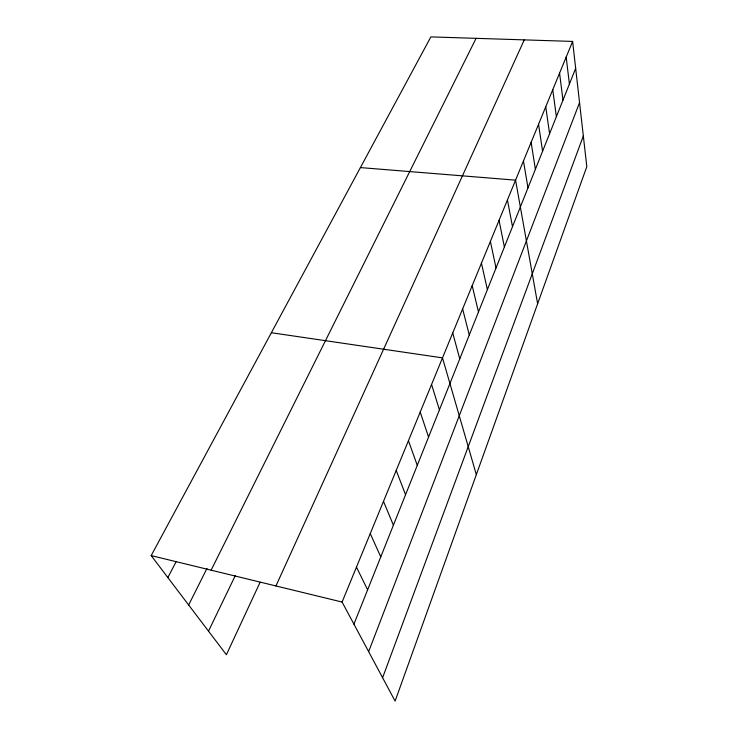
<?xml version="1.0" encoding="UTF-8"?>
<svg xmlns="http://www.w3.org/2000/svg" width="738" height="738" viewBox="0 0 738 738"><rect width="100%" height="100%" fill="white"/><g stroke="black" fill="none" stroke-linecap="round" stroke-linejoin="round"><path stroke-width="1.11" d="M382.598 677.724L583.334 135.986M368.64 651.645L579.551 102.61M353.926 624.154L575.668 68.33M572.614 41.42L586.811 166.65L395.107 701.1L342.1 602.051L572.614 41.42L430.872 36.9L151.189 555.594L226.391 654.735L260.099 582.291M275.947 585.954L524.266 39.88M208.503 631.156L235.237 575.714M211.123 570.179L476.093 38.339M188.66 604.985L206.963 568.463M167.84 577.55L176.225 561.489M360.402 167.581L515.567 180.155L537.624 303.779M271.363 332.727L442.496 357.875L476.333 474.663M151.189 555.594L342.1 602.051M356.472 567.107L367.616 589.846M370.255 533.574L380.762 556.895M383.492 501.379L393.4 525.207M396.214 470.438L405.559 494.728M408.446 440.687L417.274 465.374M420.226 412.044L428.557 437.09M431.564 384.461L439.433 409.83M452.735 332.976L459.765 358.853M462.625 308.927L469.276 335.006M472.182 285.671L478.482 311.934M481.434 263.18L487.394 289.6M490.383 241.418L496.019 267.968M499.045 220.348L504.386 247.009M507.44 199.943L512.495 226.686M523.454 160.976L527.984 187.849M531.111 142.36L535.391 169.279M538.537 124.298L542.587 151.244M545.751 106.761L549.579 133.716M552.753 89.722L556.369 116.687M559.561 73.173L562.983 100.119M566.175 57.075L569.404 84.012"/></g></svg>
